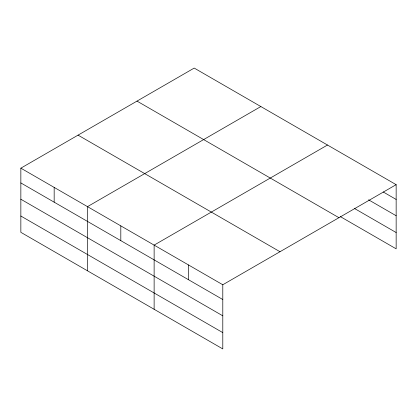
<?xml version="1.0" encoding="UTF-8"?>
<svg xmlns="http://www.w3.org/2000/svg" width="417" height="417" viewBox="0 0 417 417"><rect width="100%" height="100%" fill="white"/><g stroke="black" fill="none" stroke-linecap="round" stroke-linejoin="round"><path stroke-width="0.63" d="M222.793 315.825L222.793 284.754L20.85 168.166L20.85 232.332L222.793 348.925L222.793 315.825L20.85 199.237M340.434 216.668L396.15 248.834L396.15 184.668L194.207 68.075L20.85 168.166M260.849 106.554L87.492 206.639L87.492 270.81M327.491 145.027L154.128 245.113L154.128 309.284M222.793 284.754L396.15 184.668M383.207 191.966L396.15 199.441M368.576 199.816L396.15 215.74M354.502 208.49L396.15 232.535M137 101.107L338.943 217.695M78.057 135.134L280 251.727M20.85 182.938L222.793 299.526M20.85 216.032L222.793 332.62M188.463 264.936L188.463 279.708M120.81 225.878L120.81 240.651M54.168 187.4L54.168 202.172"/></g></svg>
